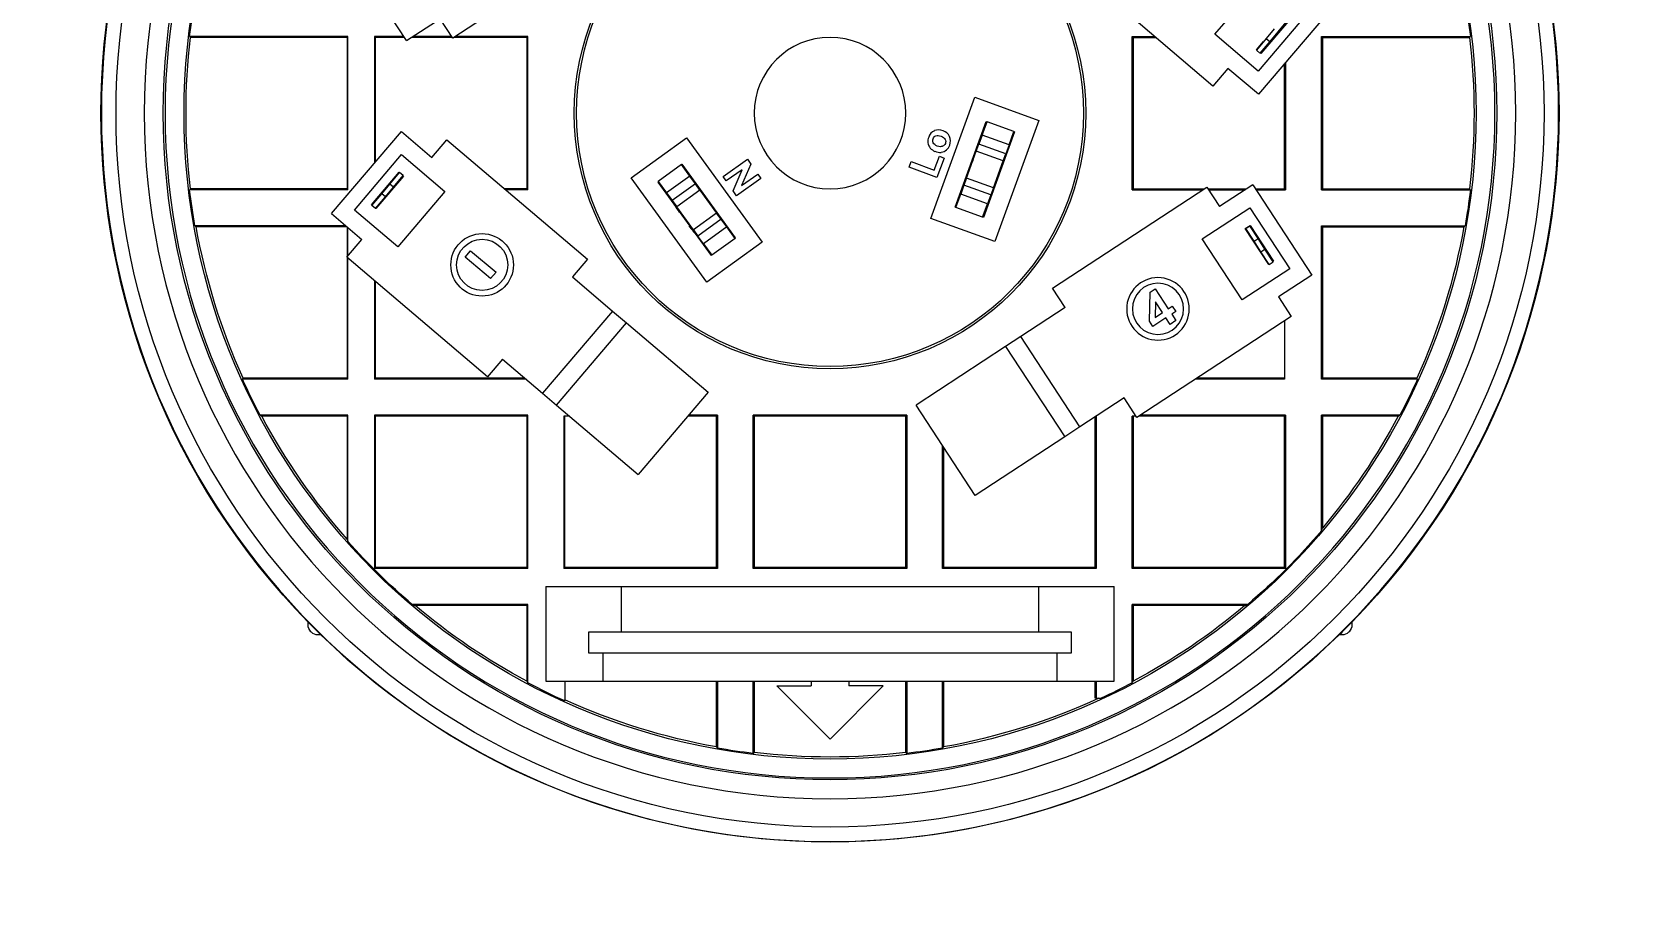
# Model space of a CAD drawing. Extents: x 420 to 504, y 493 to 651.
# Drawn here: x 419.7 to 503.6, y 566.9 to 613.1 of the extents above; entities that cross this region are included whole.
import ezdxf

# ---------------------------------------------------------------- set-up
doc = ezdxf.new("R2010")
doc.units = 0
doc.header["$MEASUREMENT"] = 0
doc.layers.add('1', color=7, linetype='Continuous')

msp = doc.modelspace()

# ---------------------------------------------------------------- linework, layer by layer
at = {"layer": '1', "color": 152, "linetype": 'Continuous'}
for p, q in [((449.964, 618.092), (441.855, 612.785)), ((439.431, 612.656), (436.325, 617.402)), ((481.792, 610.271), (474.412, 616.553)), ((481.898, 612.99), (484.381, 615.908)), ((439.431, 612.656), (441.187, 613.805)), ((441.855, 612.785), (441.187, 613.805)), ((486.654, 613.973), (484.172, 611.056)), ((487.857, 614.158), (484.181, 609.839)), ((484.172, 611.056), (481.898, 612.99)), ((485.758, 613.687), (484.305, 611.98)), ((436.353, 612.88), (428.032, 612.88)), ((436.301, 612.828), (428.078, 612.828)), ((436.301, 612.828), (436.353, 612.88)), ((436.301, 612.828), (436.301, 604.867)), ((436.353, 604.815), (436.353, 612.88)), ((437.741, 612.88), (437.741, 606.216)), ((437.741, 612.88), (437.794, 612.828)), ((439.284, 612.88), (437.741, 612.88)), ((437.794, 606.277), (437.794, 612.828)), ((439.318, 612.828), (437.794, 612.828)), ((441.827, 612.828), (439.694, 612.828)), ((441.793, 612.88), (439.773, 612.88)), ((445.754, 612.828), (441.919, 612.828)), ((445.806, 612.88), (441.999, 612.88)), ((445.754, 612.828), (445.806, 612.88)), ((445.754, 612.828), (445.754, 604.867)), ((445.806, 604.815), (445.806, 612.88)), ((477.543, 612.88), (478.728, 612.88)), ((477.543, 604.815), (477.543, 612.88)), ((477.543, 612.88), (477.595, 612.828)), ((477.595, 612.828), (478.789, 612.828)), ((477.595, 612.828), (477.595, 604.867)), ((484.078, 612.174), (484.45, 612.611)), ((484.081, 612.171), (484.078, 612.174)), ((487.494, 604.815), (487.494, 612.88)), ((487.494, 612.88), (487.546, 612.828)), ((487.494, 612.88), (495.318, 612.88)), ((487.546, 612.828), (487.546, 604.867)), ((487.546, 612.828), (495.271, 612.828)), ((484.305, 611.98), (484.272, 612.009)), ((485.556, 604.867), (485.556, 611.454)), ((485.608, 611.515), (485.608, 604.815)), ((482.582, 611.2), (481.792, 610.271)), ((484.181, 609.839), (482.582, 611.2)), ((466.969, 603.32), (469.284, 609.678)), ((469.284, 609.678), (472.65, 608.453)), ((468.245, 603.915), (469.878, 608.403)), ((469.878, 608.403), (469.922, 608.387)), ((472.65, 608.453), (470.336, 602.095)), ((435.487, 603.566), (439.163, 607.886)), ((439.163, 607.886), (440.762, 606.525)), ((440.762, 606.525), (441.552, 607.453)), ((441.552, 607.453), (448.932, 601.172)), ((451.233, 605.443), (454.132, 607.549)), ((454.132, 607.549), (458.109, 602.075)), ((471.374, 607.859), (469.741, 603.37)), ((471.331, 607.874), (471.374, 607.859)), ((436.69, 603.751), (439.172, 606.669)), ((439.172, 606.669), (441.446, 604.734)), ((456.057, 605.525), (457.336, 606.421)), ((457.336, 606.421), (457.512, 606.169)), ((465.834, 606.017), (465.947, 606.312)), ((465.947, 606.312), (467.148, 605.851)), ((467.148, 605.851), (467.429, 606.583)), ((467.674, 606.488), (467.28, 605.462)), ((467.429, 606.583), (467.674, 606.488)), ((437.581, 604.031), (439.033, 605.738)), ((439.261, 605.544), (437.808, 603.838)), ((439.033, 605.738), (439.053, 605.721)), ((439.244, 605.559), (439.261, 605.544)), ((455.211, 599.969), (451.233, 605.443)), ((453.874, 606.132), (453.911, 606.159)), ((456.719, 602.295), (453.911, 606.159)), ((456.225, 605.285), (456.057, 605.525)), ((457.059, 605.869), (456.225, 605.285)), ((456.586, 604.769), (457.059, 605.869)), ((457.512, 606.169), (457.024, 605.047)), ((457.024, 605.047), (457.878, 605.645)), ((457.878, 605.645), (458.046, 605.406)), ((467.28, 605.462), (465.834, 606.017)), ((436.353, 604.815), (428.032, 604.815)), ((436.301, 604.867), (428.078, 604.867)), ((436.353, 604.815), (436.301, 604.867)), ((441.446, 604.734), (438.963, 601.817)), ((445.754, 604.867), (444.59, 604.867)), ((445.806, 604.815), (444.651, 604.815)), ((445.806, 604.815), (445.754, 604.867)), ((452.623, 605.223), (452.661, 605.25)), ((452.623, 605.223), (455.431, 601.359)), ((456.767, 604.51), (456.586, 604.769)), ((458.046, 605.406), (456.767, 604.51)), ((473.355, 599.648), (481.465, 604.955)), ((477.595, 604.867), (477.543, 604.815)), ((477.543, 604.815), (481.252, 604.815)), ((477.595, 604.867), (481.332, 604.867)), ((481.465, 604.955), (482.132, 603.935)), ((481.522, 604.867), (483.558, 604.867)), ((481.556, 604.815), (483.478, 604.815)), ((483.889, 605.084), (482.132, 603.935)), ((483.889, 605.084), (486.995, 600.338)), ((484.031, 604.867), (485.556, 604.867)), ((484.065, 604.815), (485.608, 604.815)), ((485.608, 604.815), (485.556, 604.867)), ((487.546, 604.867), (487.494, 604.815)), ((487.494, 604.815), (495.318, 604.815)), ((487.546, 604.867), (495.271, 604.867)), ((438.963, 601.817), (436.69, 603.751)), ((437.614, 604.004), (437.581, 604.031)), ((437.808, 603.838), (437.761, 603.878)), ((468.288, 603.899), (468.245, 603.915)), ((481.229, 602.244), (483.727, 603.878)), ((483.727, 603.878), (485.825, 600.673)), ((436.235, 602.929), (428.312, 602.929)), ((435.487, 603.566), (437.086, 602.206)), ((470.336, 602.095), (466.969, 603.32)), ((469.741, 603.37), (469.698, 603.386)), ((483.493, 602.782), (483.743, 602.945)), ((483.743, 602.945), (484.972, 601.067)), ((487.494, 594.865), (487.494, 602.929)), ((487.494, 602.929), (487.546, 602.877)), ((487.494, 602.929), (495.038, 602.929)), ((436.297, 602.877), (428.374, 602.877)), ((436.296, 601.277), (437.086, 602.206)), ((436.301, 602.873), (436.301, 601.283)), ((436.353, 601.345), (436.353, 602.829)), ((458.109, 602.075), (455.211, 599.969)), ((456.719, 602.295), (456.682, 602.268)), ((483.327, 599.038), (481.229, 602.244)), ((484.722, 600.903), (483.493, 602.782)), ((487.546, 602.877), (487.546, 594.917)), ((487.546, 602.877), (494.975, 602.877)), ((443.677, 594.996), (436.296, 601.277)), ((436.301, 601.273), (436.301, 594.917)), ((436.353, 594.865), (436.353, 601.229)), ((442.512, 601.278), (442.795, 601.615)), ((443.846, 600.158), (442.512, 601.278)), ((442.795, 601.615), (444.129, 600.495)), ((455.468, 601.386), (455.431, 601.359)), ((444.129, 600.495), (443.846, 600.158)), ((448.932, 601.172), (448.142, 600.244)), ((485.825, 600.673), (483.327, 599.038)), ((484.739, 600.914), (484.722, 600.903)), ((484.972, 601.067), (484.948, 601.051)), ((437.741, 600.047), (437.741, 594.865)), ((437.794, 594.917), (437.794, 600.003)), ((448.142, 600.244), (450.253, 598.447)), ((474.022, 598.628), (473.355, 599.648)), ((478.494, 599.447), (478.762, 599.621)), ((478.762, 599.621), (479.448, 598.566)), ((486.995, 600.338), (485.238, 599.188)), ((478.459, 597.922), (478.494, 599.447)), ((478.769, 598.934), (478.756, 598.117)), ((479.139, 598.365), (478.769, 598.934)), ((485.238, 599.188), (485.905, 598.168)), ((450.253, 598.447), (446.578, 594.128)), ((450.253, 598.447), (450.984, 597.826)), ((474.022, 598.628), (471.703, 597.111)), ((485.905, 598.168), (477.795, 592.862)), ((478.64, 597.643), (478.459, 597.922)), ((479.321, 598.085), (478.64, 597.643)), ((478.756, 598.117), (479.139, 598.365)), ((479.538, 597.75), (479.321, 598.085)), ((479.448, 598.566), (479.654, 598.7)), ((479.847, 597.951), (479.538, 597.75)), ((479.836, 598.42), (479.63, 598.285)), ((479.63, 598.285), (479.847, 597.951)), ((479.654, 598.7), (479.836, 598.42)), ((485.556, 597.94), (485.556, 594.865)), ((447.308, 593.506), (450.984, 597.826)), ((450.984, 597.826), (455.266, 594.182)), ((471.703, 597.111), (470.9, 596.586)), ((474.808, 592.365), (471.703, 597.111)), ((470.9, 596.586), (466.195, 593.507)), ((470.9, 596.586), (474.005, 591.839)), ((444.467, 595.924), (443.677, 594.996)), ((444.467, 595.924), (446.578, 594.128)), ((436.353, 594.865), (430.811, 594.865)), ((436.301, 594.917), (430.844, 594.917)), ((436.353, 594.865), (436.301, 594.917)), ((437.794, 594.917), (437.741, 594.865)), ((445.712, 594.865), (437.741, 594.865)), ((445.65, 594.917), (437.794, 594.917)), ((485.556, 594.865), (480.856, 594.865)), ((485.556, 594.917), (480.935, 594.917)), ((487.546, 594.917), (487.494, 594.865)), ((492.539, 594.865), (487.494, 594.865)), ((492.505, 594.917), (487.546, 594.917)), ((446.578, 594.128), (447.308, 593.506)), ((455.266, 594.182), (451.59, 589.862)), ((477.128, 593.882), (474.808, 592.365)), ((477.795, 592.862), (477.128, 593.882)), ((436.353, 592.979), (431.736, 592.979)), ((436.301, 592.927), (431.823, 592.927)), ((436.301, 592.927), (436.353, 592.979)), ((436.301, 592.927), (436.301, 586.47)), ((436.353, 586.333), (436.353, 592.979)), ((437.741, 592.979), (437.794, 592.927)), ((445.806, 592.979), (437.741, 592.979)), ((437.741, 592.979), (437.741, 584.914)), ((445.754, 592.927), (437.794, 592.927)), ((437.794, 584.966), (437.794, 592.927)), ((445.754, 592.927), (445.806, 592.979)), ((445.754, 592.927), (445.754, 584.966)), ((445.806, 584.914), (445.806, 592.979)), ((447.308, 593.506), (451.59, 589.862)), ((447.692, 592.927), (447.692, 584.914)), ((447.989, 592.927), (447.692, 592.927)), ((447.744, 584.966), (447.744, 592.927)), ((455.704, 592.927), (454.198, 592.927)), ((455.757, 592.979), (454.242, 592.979)), ((455.757, 592.979), (455.704, 592.927)), ((455.704, 584.966), (455.704, 592.927)), ((455.757, 592.979), (455.757, 584.914)), ((457.642, 584.914), (457.642, 592.979)), ((457.695, 592.927), (457.642, 592.979)), ((465.707, 592.979), (457.642, 592.979)), ((457.695, 592.927), (457.695, 584.966)), ((465.655, 592.927), (457.695, 592.927)), ((465.707, 592.979), (465.655, 592.927)), ((465.655, 584.966), (465.655, 592.927)), ((465.707, 592.979), (465.707, 584.914)), ((469.301, 588.761), (466.195, 593.507)), ((475.605, 584.966), (475.605, 592.886)), ((475.658, 592.92), (475.658, 584.914)), ((477.543, 584.914), (477.543, 592.927)), ((477.753, 592.927), (477.543, 592.927)), ((477.595, 592.927), (477.595, 584.966)), ((485.556, 592.927), (477.894, 592.927)), ((485.608, 592.979), (477.973, 592.979)), ((485.556, 592.927), (485.608, 592.979)), ((485.556, 584.966), (485.556, 592.927)), ((485.608, 592.979), (485.608, 584.914)), ((487.494, 586.905), (487.494, 592.979)), ((487.494, 592.979), (487.546, 592.927)), ((491.613, 592.979), (487.494, 592.979)), ((487.546, 592.927), (487.546, 587.047)), ((491.526, 592.927), (487.546, 592.927)), ((474.808, 592.365), (474.005, 591.839)), ((467.593, 584.914), (467.593, 591.371)), ((467.645, 591.292), (467.645, 584.966)), ((474.005, 591.839), (469.301, 588.761)), ((437.794, 584.966), (437.741, 584.914)), ((445.806, 584.914), (437.741, 584.914)), ((445.754, 584.966), (437.794, 584.966)), ((445.806, 584.914), (445.754, 584.966)), ((447.744, 584.966), (447.692, 584.914)), ((455.757, 584.914), (447.692, 584.914)), ((455.704, 584.966), (447.744, 584.966)), ((455.704, 584.966), (455.757, 584.914)), ((457.642, 584.914), (457.695, 584.966)), ((465.707, 584.914), (457.642, 584.914)), ((465.655, 584.966), (457.695, 584.966)), ((465.655, 584.966), (465.707, 584.914)), ((467.593, 584.914), (467.645, 584.966)), ((475.658, 584.914), (467.593, 584.914)), ((475.605, 584.966), (467.645, 584.966)), ((475.658, 584.914), (475.605, 584.966)), ((477.595, 584.966), (477.543, 584.914)), ((485.608, 584.914), (477.543, 584.914)), ((485.556, 584.966), (477.595, 584.966)), ((485.608, 584.914), (485.556, 584.966)), ((446.749, 583.972), (446.749, 578.997)), ((446.749, 583.972), (450.729, 583.972)), ((450.729, 581.584), (450.729, 583.972)), ((450.729, 583.972), (472.62, 583.972)), ((472.62, 583.972), (476.6, 583.972)), ((472.62, 583.972), (472.62, 581.584)), ((476.6, 578.997), (476.6, 583.972)), ((445.806, 583.028), (439.732, 583.028)), ((445.754, 582.976), (439.874, 582.976)), ((445.754, 582.976), (445.806, 583.028)), ((445.754, 582.976), (445.754, 578.996)), ((445.806, 578.909), (445.806, 583.028)), ((477.543, 583.028), (477.595, 582.976)), ((483.617, 583.028), (477.543, 583.028)), ((477.543, 578.909), (477.543, 583.028)), ((483.475, 582.976), (477.595, 582.976)), ((477.595, 582.976), (477.595, 578.996)), ((434.259, 581.951), (434.259, 582.106)), ((489.091, 582.106), (489.091, 581.951)), ((434.429, 581.576), (434.404, 581.601)), ((434.933, 581.431), (434.779, 581.431)), ((448.988, 581.584), (448.988, 580.489)), ((450.729, 581.584), (448.988, 581.584)), ((472.62, 581.584), (450.729, 581.584)), ((474.361, 581.584), (472.62, 581.584)), ((474.361, 580.489), (474.361, 581.584)), ((488.571, 581.431), (488.417, 581.431)), ((488.946, 581.601), (488.921, 581.576)), ((448.988, 580.489), (449.734, 580.489)), ((449.734, 580.489), (449.734, 578.997)), ((449.734, 580.489), (473.615, 580.489)), ((473.615, 578.997), (473.615, 580.489)), ((473.615, 580.489), (474.361, 580.489)), ((446.749, 578.997), (449.734, 578.997)), ((447.744, 578.997), (447.744, 577.96)), ((449.734, 578.997), (473.615, 578.997)), ((455.704, 575.547), (455.704, 578.997)), ((455.757, 578.997), (455.757, 575.485)), ((457.642, 575.205), (457.642, 578.997)), ((457.695, 578.997), (457.695, 575.251)), ((458.876, 578.756), (460.68, 578.756)), ((458.876, 578.756), (461.675, 575.958)), ((460.68, 578.997), (460.68, 578.756)), ((464.473, 578.756), (461.675, 575.958)), ((462.67, 578.997), (462.67, 578.756)), ((464.473, 578.756), (462.67, 578.756)), ((465.655, 575.251), (465.655, 578.997)), ((465.707, 578.997), (465.707, 575.205)), ((467.593, 575.485), (467.593, 578.997)), ((467.645, 578.997), (467.645, 575.547)), ((473.615, 578.997), (476.6, 578.997)), ((475.605, 578.1), (475.605, 578.997)), ((475.658, 578.997), (475.658, 578.1)), ((475.658, 578.1), (475.605, 578.1)), ((475.658, 578.1), (475.913, 578.1))]:
    msp.add_line(p, q, dxfattribs=at)
at = {"layer": '1', "color": 35, "linetype": 'Continuous'}
for p, q in [((485.007, 613.275), (484.583, 612.77)), ((485.199, 613.115), (484.775, 612.609)), ((485.71, 613.724), (485.199, 613.115)), ((484.583, 612.77), (484.072, 612.161)), ((484.072, 612.161), (484.264, 612)), ((484.775, 612.609), (484.264, 612)), ((484.583, 612.77), (484.775, 612.609)), ((438.548, 605.117), (439.059, 605.727)), ((438.739, 604.957), (439.25, 605.566)), ((439.25, 605.566), (439.059, 605.727)), ((437.613, 604.002), (438.124, 604.612)), ((438.124, 604.612), (438.548, 605.117)), ((438.315, 604.451), (438.124, 604.612)), ((438.315, 604.451), (438.739, 604.957)), ((438.739, 604.957), (438.548, 605.117)), ((437.804, 603.842), (437.613, 604.002)), ((437.804, 603.842), (438.315, 604.451)), ((437.809, 603.838), (437.804, 603.842)), ((483.517, 602.781), (483.726, 602.918)), ((484.161, 602.252), (483.726, 602.918)), ((483.501, 602.77), (483.517, 602.781)), ((483.952, 602.115), (483.517, 602.781)), ((483.952, 602.115), (484.161, 602.252)), ((484.314, 601.563), (483.952, 602.115)), ((484.523, 601.7), (484.161, 602.252)), ((484.314, 601.563), (484.523, 601.7)), ((484.749, 600.898), (484.314, 601.563)), ((484.958, 601.035), (484.523, 601.7)), ((484.749, 600.898), (484.958, 601.035))]:
    msp.add_line(p, q, dxfattribs=at)
at = {"layer": '1', "color": 95, "linetype": 'Continuous'}
for p, q in [((469.669, 607.694), (469.926, 608.398)), ((471.335, 607.885), (469.926, 608.398)), ((469.361, 606.848), (469.498, 607.224)), ((469.669, 607.694), (469.498, 607.224)), ((470.908, 606.711), (469.498, 607.224)), ((471.079, 607.181), (469.669, 607.694)), ((471.079, 607.181), (470.908, 606.711)), ((471.079, 607.181), (471.335, 607.885)), ((468.848, 605.438), (469.361, 606.848)), ((470.771, 606.335), (469.361, 606.848)), ((470.258, 604.925), (470.771, 606.335)), ((470.771, 606.335), (470.908, 606.711)), ((453.867, 606.142), (452.654, 605.26)), ((454.308, 605.535), (453.094, 604.653)), ((454.308, 605.535), (453.867, 606.142)), ((454.602, 605.13), (454.308, 605.535)), ((468.848, 605.438), (468.711, 605.063)), ((470.258, 604.925), (468.848, 605.438)), ((452.654, 605.26), (453.094, 604.653)), ((453.094, 604.653), (453.388, 604.249)), ((454.602, 605.13), (453.388, 604.249)), ((454.837, 604.807), (453.623, 603.925)), ((454.837, 604.807), (454.602, 605.13)), ((454.837, 604.807), (455.719, 603.593)), ((468.284, 603.888), (468.54, 604.593)), ((468.711, 605.063), (468.54, 604.593)), ((469.95, 604.08), (468.54, 604.593)), ((470.121, 604.55), (468.711, 605.063)), ((470.258, 604.925), (470.121, 604.55)), ((453.388, 604.249), (453.623, 603.925)), ((454.505, 602.711), (453.623, 603.925)), ((469.693, 603.375), (468.284, 603.888)), ((469.693, 603.375), (469.95, 604.08)), ((470.121, 604.55), (469.95, 604.08)), ((455.719, 603.593), (454.505, 602.711)), ((455.954, 603.27), (454.74, 602.388)), ((455.954, 603.27), (455.719, 603.593)), ((456.248, 602.865), (455.954, 603.27)), ((454.505, 602.711), (454.74, 602.388)), ((455.034, 601.983), (454.74, 602.388)), ((456.248, 602.865), (455.034, 601.983)), ((456.689, 602.258), (455.475, 601.377)), ((456.689, 602.258), (456.248, 602.865)), ((455.034, 601.983), (455.475, 601.377))]:
    msp.add_line(p, q, dxfattribs=at)
at = {"layer": '1', "color": 152, "linetype": 'Continuous'}
for points in [[(428.032, 612.88, 0), (428.033, 612.879, 0), (428.034, 612.878, 0), (428.034, 612.877, 0), (428.035, 612.876, 0), (428.036, 612.875, 0), (428.037, 612.874, 0), (428.038, 612.873, 0), (428.039, 612.871, 0), (428.04, 612.87, 0), (428.041, 612.869, 0), (428.042, 612.868, 0), (428.043, 612.867, 0), (428.044, 612.866, 0), (428.045, 612.865, 0), (428.046, 612.864, 0), (428.047, 612.863, 0), (428.047, 612.862, 0), (428.048, 612.861, 0), (428.049, 612.86, 0), (428.05, 612.859, 0), (428.051, 612.858, 0), (428.052, 612.857, 0), (428.053, 612.856, 0), (428.054, 612.855, 0), (428.055, 612.854, 0), (428.056, 612.853, 0), (428.057, 612.852, 0), (428.058, 612.851, 0), (428.059, 612.85, 0), (428.059, 612.849, 0), (428.06, 612.848, 0), (428.061, 612.846, 0), (428.062, 612.845, 0), (428.063, 612.844, 0), (428.064, 612.843, 0), (428.065, 612.842, 0), (428.066, 612.841, 0), (428.067, 612.84, 0), (428.068, 612.839, 0), (428.069, 612.838, 0), (428.07, 612.837, 0), (428.071, 612.836, 0), (428.072, 612.835, 0), (428.072, 612.834, 0), (428.073, 612.833, 0), (428.074, 612.832, 0), (428.075, 612.831, 0), (428.076, 612.83, 0), (428.077, 612.829, 0)], [(495.271, 612.828, 0), (495.272, 612.829, 0), (495.273, 612.83, 0), (495.274, 612.831, 0), (495.275, 612.832, 0), (495.276, 612.833, 0), (495.277, 612.834, 0), (495.278, 612.835, 0), (495.279, 612.836, 0), (495.28, 612.837, 0), (495.281, 612.838, 0), (495.282, 612.839, 0), (495.283, 612.84, 0), (495.283, 612.841, 0), (495.284, 612.842, 0), (495.285, 612.843, 0), (495.286, 612.844, 0), (495.287, 612.845, 0), (495.288, 612.846, 0), (495.289, 612.848, 0), (495.29, 612.849, 0), (495.291, 612.85, 0), (495.292, 612.851, 0), (495.293, 612.852, 0), (495.294, 612.853, 0), (495.295, 612.854, 0), (495.296, 612.855, 0), (495.296, 612.856, 0), (495.297, 612.857, 0), (495.298, 612.858, 0), (495.299, 612.859, 0), (495.3, 612.86, 0), (495.301, 612.861, 0), (495.302, 612.862, 0), (495.303, 612.863, 0), (495.304, 612.864, 0), (495.305, 612.865, 0), (495.306, 612.866, 0), (495.307, 612.867, 0), (495.308, 612.868, 0), (495.308, 612.869, 0), (495.309, 612.87, 0), (495.31, 612.871, 0), (495.311, 612.873, 0), (495.312, 612.874, 0), (495.313, 612.875, 0), (495.314, 612.876, 0), (495.315, 612.877, 0), (495.316, 612.878, 0), (495.317, 612.879, 0)], [(428.078, 604.867, 0), (428.077, 604.866, 0), (428.076, 604.865, 0), (428.075, 604.864, 0), (428.074, 604.863, 0), (428.073, 604.862, 0), (428.072, 604.861, 0), (428.071, 604.86, 0), (428.071, 604.859, 0), (428.07, 604.858, 0), (428.069, 604.857, 0), (428.068, 604.856, 0), (428.067, 604.855, 0), (428.066, 604.854, 0), (428.065, 604.853, 0), (428.064, 604.852, 0), (428.063, 604.851, 0), (428.062, 604.85, 0), (428.061, 604.849, 0), (428.06, 604.848, 0), (428.059, 604.846, 0), (428.059, 604.845, 0), (428.058, 604.844, 0), (428.057, 604.843, 0), (428.056, 604.842, 0), (428.055, 604.841, 0), (428.054, 604.84, 0), (428.053, 604.839, 0), (428.052, 604.838, 0), (428.051, 604.837, 0), (428.05, 604.836, 0), (428.049, 604.835, 0), (428.048, 604.834, 0), (428.047, 604.833, 0), (428.046, 604.832, 0), (428.046, 604.831, 0), (428.045, 604.83, 0), (428.044, 604.829, 0), (428.043, 604.828, 0), (428.042, 604.827, 0), (428.041, 604.826, 0), (428.04, 604.825, 0), (428.039, 604.824, 0), (428.038, 604.823, 0), (428.037, 604.821, 0), (428.036, 604.82, 0), (428.035, 604.819, 0), (428.034, 604.818, 0), (428.034, 604.817, 0), (428.033, 604.816, 0)], [(495.318, 604.815, 0), (495.317, 604.816, 0), (495.316, 604.817, 0), (495.315, 604.818, 0), (495.314, 604.819, 0), (495.313, 604.82, 0), (495.312, 604.821, 0), (495.311, 604.823, 0), (495.31, 604.824, 0), (495.309, 604.825, 0), (495.308, 604.826, 0), (495.308, 604.827, 0), (495.307, 604.828, 0), (495.306, 604.829, 0), (495.305, 604.83, 0), (495.304, 604.831, 0), (495.303, 604.832, 0), (495.302, 604.833, 0), (495.301, 604.834, 0), (495.3, 604.835, 0), (495.299, 604.836, 0), (495.298, 604.837, 0), (495.297, 604.838, 0), (495.296, 604.839, 0), (495.296, 604.84, 0), (495.295, 604.841, 0), (495.294, 604.842, 0), (495.293, 604.843, 0), (495.292, 604.844, 0), (495.291, 604.845, 0), (495.29, 604.846, 0), (495.289, 604.848, 0), (495.288, 604.849, 0), (495.287, 604.85, 0), (495.286, 604.851, 0), (495.285, 604.852, 0), (495.284, 604.853, 0), (495.283, 604.854, 0), (495.283, 604.855, 0), (495.282, 604.856, 0), (495.281, 604.857, 0), (495.28, 604.858, 0), (495.279, 604.859, 0), (495.278, 604.86, 0), (495.277, 604.861, 0), (495.276, 604.862, 0), (495.275, 604.863, 0), (495.274, 604.864, 0), (495.273, 604.865, 0), (495.272, 604.866, 0)], [(428.312, 602.929, 0), (428.313, 602.928, 0), (428.314, 602.927, 0), (428.315, 602.926, 0), (428.317, 602.925, 0), (428.318, 602.924, 0), (428.319, 602.923, 0), (428.32, 602.922, 0), (428.322, 602.921, 0), (428.323, 602.92, 0), (428.324, 602.919, 0), (428.325, 602.918, 0), (428.327, 602.917, 0), (428.328, 602.916, 0), (428.329, 602.915, 0), (428.33, 602.914, 0), (428.332, 602.913, 0), (428.333, 602.912, 0), (428.334, 602.911, 0), (428.335, 602.91, 0), (428.337, 602.908, 0), (428.338, 602.907, 0), (428.339, 602.906, 0), (428.34, 602.905, 0), (428.342, 602.904, 0), (428.343, 602.903, 0), (428.344, 602.902, 0), (428.345, 602.901, 0), (428.347, 602.9, 0), (428.348, 602.899, 0), (428.349, 602.898, 0), (428.35, 602.897, 0), (428.352, 602.896, 0), (428.353, 602.895, 0), (428.354, 602.894, 0), (428.355, 602.893, 0), (428.357, 602.892, 0), (428.358, 602.891, 0), (428.359, 602.89, 0), (428.36, 602.889, 0), (428.362, 602.888, 0), (428.363, 602.887, 0), (428.364, 602.886, 0), (428.365, 602.885, 0), (428.366, 602.883, 0), (428.368, 602.882, 0), (428.369, 602.881, 0), (428.37, 602.88, 0), (428.371, 602.879, 0), (428.373, 602.878, 0)], [(494.975, 602.877, 0), (494.977, 602.878, 0), (494.978, 602.879, 0), (494.979, 602.88, 0), (494.98, 602.881, 0), (494.982, 602.882, 0), (494.983, 602.883, 0), (494.984, 602.885, 0), (494.985, 602.886, 0), (494.987, 602.887, 0), (494.988, 602.888, 0), (494.989, 602.889, 0), (494.99, 602.89, 0), (494.992, 602.891, 0), (494.993, 602.892, 0), (494.994, 602.893, 0), (494.995, 602.894, 0), (494.997, 602.895, 0), (494.998, 602.896, 0), (494.999, 602.897, 0), (495, 602.898, 0), (495.002, 602.899, 0), (495.003, 602.9, 0), (495.004, 602.901, 0), (495.005, 602.902, 0), (495.007, 602.903, 0), (495.008, 602.904, 0), (495.009, 602.905, 0), (495.01, 602.906, 0), (495.012, 602.907, 0), (495.013, 602.908, 0), (495.014, 602.91, 0), (495.015, 602.911, 0), (495.017, 602.912, 0), (495.018, 602.913, 0), (495.019, 602.914, 0), (495.02, 602.915, 0), (495.021, 602.916, 0), (495.023, 602.917, 0), (495.024, 602.918, 0), (495.025, 602.919, 0), (495.026, 602.92, 0), (495.028, 602.921, 0), (495.029, 602.922, 0), (495.03, 602.923, 0), (495.031, 602.924, 0), (495.033, 602.925, 0), (495.034, 602.926, 0), (495.035, 602.927, 0), (495.036, 602.928, 0)], [(431.736, 592.979, 0), (431.738, 592.978, 0), (431.74, 592.977, 0), (431.742, 592.976, 0), (431.743, 592.975, 0), (431.745, 592.974, 0), (431.747, 592.973, 0), (431.749, 592.972, 0), (431.75, 592.971, 0), (431.752, 592.969, 0), (431.754, 592.968, 0), (431.756, 592.967, 0), (431.757, 592.966, 0), (431.759, 592.965, 0), (431.761, 592.964, 0), (431.762, 592.963, 0), (431.764, 592.962, 0), (431.766, 592.961, 0), (431.768, 592.96, 0), (431.769, 592.959, 0), (431.771, 592.958, 0), (431.773, 592.957, 0), (431.775, 592.956, 0), (431.776, 592.955, 0), (431.778, 592.954, 0), (431.78, 592.953, 0), (431.782, 592.952, 0), (431.783, 592.951, 0), (431.785, 592.95, 0), (431.787, 592.949, 0), (431.788, 592.948, 0), (431.79, 592.947, 0), (431.792, 592.945, 0), (431.794, 592.944, 0), (431.795, 592.943, 0), (431.797, 592.942, 0), (431.799, 592.941, 0), (431.801, 592.94, 0), (431.802, 592.939, 0), (431.804, 592.938, 0), (431.806, 592.937, 0), (431.808, 592.936, 0), (431.809, 592.935, 0), (431.811, 592.934, 0), (431.813, 592.933, 0), (431.815, 592.932, 0), (431.816, 592.931, 0), (431.818, 592.93, 0), (431.82, 592.929, 0), (431.821, 592.928, 0)], [(491.526, 592.927, 0), (491.528, 592.928, 0), (491.53, 592.929, 0), (491.531, 592.93, 0), (491.533, 592.931, 0), (491.535, 592.932, 0), (491.537, 592.933, 0), (491.538, 592.934, 0), (491.54, 592.935, 0), (491.542, 592.936, 0), (491.544, 592.937, 0), (491.545, 592.938, 0), (491.547, 592.939, 0), (491.549, 592.94, 0), (491.551, 592.941, 0), (491.552, 592.942, 0), (491.554, 592.943, 0), (491.556, 592.944, 0), (491.557, 592.945, 0), (491.559, 592.947, 0), (491.561, 592.948, 0), (491.563, 592.949, 0), (491.564, 592.95, 0), (491.566, 592.951, 0), (491.568, 592.952, 0), (491.57, 592.953, 0), (491.571, 592.954, 0), (491.573, 592.955, 0), (491.575, 592.956, 0), (491.577, 592.957, 0), (491.578, 592.958, 0), (491.58, 592.959, 0), (491.582, 592.96, 0), (491.583, 592.961, 0), (491.585, 592.962, 0), (491.587, 592.963, 0), (491.589, 592.964, 0), (491.59, 592.965, 0), (491.592, 592.966, 0), (491.594, 592.967, 0), (491.596, 592.968, 0), (491.597, 592.969, 0), (491.599, 592.971, 0), (491.601, 592.972, 0), (491.603, 592.973, 0), (491.604, 592.974, 0), (491.606, 592.975, 0), (491.608, 592.976, 0), (491.609, 592.977, 0), (491.611, 592.978, 0)], [(487.494, 586.905, 0), (487.495, 586.908, 0), (487.496, 586.91, 0), (487.497, 586.913, 0), (487.498, 586.916, 0), (487.499, 586.919, 0), (487.5, 586.922, 0), (487.501, 586.925, 0), (487.502, 586.927, 0), (487.503, 586.93, 0), (487.504, 586.933, 0), (487.505, 586.936, 0), (487.506, 586.939, 0), (487.507, 586.942, 0), (487.508, 586.945, 0), (487.51, 586.947, 0), (487.511, 586.95, 0), (487.512, 586.953, 0), (487.513, 586.956, 0), (487.514, 586.959, 0), (487.515, 586.962, 0), (487.516, 586.964, 0), (487.517, 586.967, 0), (487.518, 586.97, 0), (487.519, 586.973, 0), (487.52, 586.976, 0), (487.521, 586.979, 0), (487.522, 586.981, 0), (487.523, 586.984, 0), (487.524, 586.987, 0), (487.525, 586.99, 0), (487.526, 586.993, 0), (487.527, 586.996, 0), (487.528, 586.999, 0), (487.529, 587.001, 0), (487.53, 587.004, 0), (487.531, 587.007, 0), (487.532, 587.01, 0), (487.533, 587.013, 0), (487.535, 587.016, 0), (487.536, 587.019, 0), (487.537, 587.021, 0), (487.538, 587.024, 0), (487.539, 587.027, 0), (487.54, 587.03, 0), (487.541, 587.033, 0), (487.542, 587.036, 0), (487.543, 587.038, 0), (487.544, 587.041, 0), (487.545, 587.044, 0)], [(436.301, 586.47, 0), (436.302, 586.467, 0), (436.303, 586.464, 0), (436.304, 586.462, 0), (436.305, 586.459, 0), (436.306, 586.456, 0), (436.307, 586.453, 0), (436.308, 586.451, 0), (436.309, 586.448, 0), (436.31, 586.445, 0), (436.311, 586.442, 0), (436.312, 586.44, 0), (436.313, 586.437, 0), (436.314, 586.434, 0), (436.316, 586.431, 0), (436.317, 586.429, 0), (436.318, 586.426, 0), (436.319, 586.423, 0), (436.32, 586.42, 0), (436.321, 586.418, 0), (436.322, 586.415, 0), (436.323, 586.412, 0), (436.324, 586.409, 0), (436.325, 586.407, 0), (436.326, 586.404, 0), (436.327, 586.401, 0), (436.328, 586.398, 0), (436.329, 586.396, 0), (436.33, 586.393, 0), (436.331, 586.39, 0), (436.332, 586.387, 0), (436.333, 586.385, 0), (436.334, 586.382, 0), (436.335, 586.379, 0), (436.336, 586.376, 0), (436.337, 586.374, 0), (436.338, 586.371, 0), (436.34, 586.368, 0), (436.341, 586.365, 0), (436.342, 586.363, 0), (436.343, 586.36, 0), (436.344, 586.357, 0), (436.345, 586.354, 0), (436.346, 586.352, 0), (436.347, 586.349, 0), (436.348, 586.346, 0), (436.349, 586.343, 0), (436.35, 586.341, 0), (436.351, 586.338, 0), (436.352, 586.335, 0)], [(439.732, 583.028, 0), (439.735, 583.027, 0), (439.738, 583.026, 0), (439.741, 583.025, 0), (439.743, 583.024, 0), (439.746, 583.023, 0), (439.749, 583.022, 0), (439.752, 583.021, 0), (439.755, 583.02, 0), (439.758, 583.019, 0), (439.76, 583.018, 0), (439.763, 583.017, 0), (439.766, 583.016, 0), (439.769, 583.015, 0), (439.772, 583.014, 0), (439.775, 583.013, 0), (439.777, 583.012, 0), (439.78, 583.011, 0), (439.783, 583.01, 0), (439.786, 583.009, 0), (439.789, 583.008, 0), (439.792, 583.006, 0), (439.794, 583.005, 0), (439.797, 583.004, 0), (439.8, 583.003, 0), (439.803, 583.002, 0), (439.806, 583.001, 0), (439.809, 583, 0), (439.812, 582.999, 0), (439.814, 582.998, 0), (439.817, 582.997, 0), (439.82, 582.996, 0), (439.823, 582.995, 0), (439.826, 582.994, 0), (439.829, 582.993, 0), (439.831, 582.992, 0), (439.834, 582.991, 0), (439.837, 582.99, 0), (439.84, 582.989, 0), (439.843, 582.988, 0), (439.846, 582.987, 0), (439.849, 582.986, 0), (439.851, 582.985, 0), (439.854, 582.984, 0), (439.857, 582.982, 0), (439.86, 582.981, 0), (439.863, 582.98, 0), (439.866, 582.979, 0), (439.869, 582.978, 0), (439.871, 582.977, 0)], [(483.475, 582.976, 0), (483.478, 582.977, 0), (483.481, 582.978, 0), (483.484, 582.979, 0), (483.487, 582.98, 0), (483.489, 582.981, 0), (483.492, 582.982, 0), (483.495, 582.984, 0), (483.498, 582.985, 0), (483.501, 582.986, 0), (483.504, 582.987, 0), (483.507, 582.988, 0), (483.509, 582.989, 0), (483.512, 582.99, 0), (483.515, 582.991, 0), (483.518, 582.992, 0), (483.521, 582.993, 0), (483.524, 582.994, 0), (483.526, 582.995, 0), (483.529, 582.996, 0), (483.532, 582.997, 0), (483.535, 582.998, 0), (483.538, 582.999, 0), (483.541, 583, 0), (483.544, 583.001, 0), (483.546, 583.002, 0), (483.549, 583.003, 0), (483.552, 583.004, 0), (483.555, 583.005, 0), (483.558, 583.006, 0), (483.561, 583.008, 0), (483.563, 583.009, 0), (483.566, 583.01, 0), (483.569, 583.011, 0), (483.572, 583.012, 0), (483.575, 583.013, 0), (483.578, 583.014, 0), (483.58, 583.015, 0), (483.583, 583.016, 0), (483.586, 583.017, 0), (483.589, 583.018, 0), (483.592, 583.019, 0), (483.595, 583.02, 0), (483.598, 583.021, 0), (483.6, 583.022, 0), (483.603, 583.023, 0), (483.606, 583.024, 0), (483.609, 583.025, 0), (483.612, 583.026, 0), (483.615, 583.027, 0)], [(445.754, 578.996, 0), (445.755, 578.994, 0), (445.756, 578.993, 0), (445.757, 578.991, 0), (445.758, 578.989, 0), (445.759, 578.987, 0), (445.76, 578.986, 0), (445.761, 578.984, 0), (445.762, 578.982, 0), (445.763, 578.98, 0), (445.764, 578.979, 0), (445.765, 578.977, 0), (445.766, 578.975, 0), (445.767, 578.973, 0), (445.769, 578.972, 0), (445.77, 578.97, 0), (445.771, 578.968, 0), (445.772, 578.967, 0), (445.773, 578.965, 0), (445.774, 578.963, 0), (445.775, 578.961, 0), (445.776, 578.96, 0), (445.777, 578.958, 0), (445.778, 578.956, 0), (445.779, 578.954, 0), (445.78, 578.953, 0), (445.781, 578.951, 0), (445.782, 578.949, 0), (445.783, 578.947, 0), (445.784, 578.946, 0), (445.785, 578.944, 0), (445.786, 578.942, 0), (445.787, 578.941, 0), (445.788, 578.939, 0), (445.789, 578.937, 0), (445.79, 578.935, 0), (445.791, 578.934, 0), (445.792, 578.932, 0), (445.794, 578.93, 0), (445.795, 578.928, 0), (445.796, 578.927, 0), (445.797, 578.925, 0), (445.798, 578.923, 0), (445.799, 578.921, 0), (445.8, 578.92, 0), (445.801, 578.918, 0), (445.802, 578.916, 0), (445.803, 578.915, 0), (445.804, 578.913, 0), (445.805, 578.911, 0)], [(477.543, 578.909, 0), (477.544, 578.911, 0), (477.545, 578.913, 0), (477.547, 578.914, 0), (477.548, 578.916, 0), (477.549, 578.918, 0), (477.55, 578.92, 0), (477.551, 578.921, 0), (477.552, 578.923, 0), (477.553, 578.925, 0), (477.554, 578.927, 0), (477.555, 578.928, 0), (477.556, 578.93, 0), (477.557, 578.932, 0), (477.558, 578.933, 0), (477.559, 578.935, 0), (477.56, 578.937, 0), (477.561, 578.939, 0), (477.562, 578.94, 0), (477.563, 578.942, 0), (477.564, 578.944, 0), (477.565, 578.946, 0), (477.566, 578.947, 0), (477.567, 578.949, 0), (477.568, 578.951, 0), (477.569, 578.953, 0), (477.57, 578.954, 0), (477.572, 578.956, 0), (477.573, 578.958, 0), (477.574, 578.959, 0), (477.575, 578.961, 0), (477.576, 578.963, 0), (477.577, 578.965, 0), (477.578, 578.966, 0), (477.579, 578.968, 0), (477.58, 578.97, 0), (477.581, 578.972, 0), (477.582, 578.973, 0), (477.583, 578.975, 0), (477.584, 578.977, 0), (477.585, 578.979, 0), (477.586, 578.98, 0), (477.587, 578.982, 0), (477.588, 578.984, 0), (477.589, 578.986, 0), (477.59, 578.987, 0), (477.591, 578.989, 0), (477.592, 578.991, 0), (477.593, 578.992, 0), (477.594, 578.994, 0)], [(455.704, 575.547, 0), (455.705, 575.545, 0), (455.706, 575.544, 0), (455.708, 575.543, 0), (455.709, 575.542, 0), (455.71, 575.541, 0), (455.711, 575.539, 0), (455.712, 575.538, 0), (455.713, 575.537, 0), (455.714, 575.536, 0), (455.715, 575.534, 0), (455.716, 575.533, 0), (455.717, 575.532, 0), (455.718, 575.531, 0), (455.719, 575.529, 0), (455.72, 575.528, 0), (455.721, 575.527, 0), (455.722, 575.526, 0), (455.723, 575.524, 0), (455.724, 575.523, 0), (455.725, 575.522, 0), (455.726, 575.521, 0), (455.727, 575.519, 0), (455.728, 575.518, 0), (455.729, 575.517, 0), (455.73, 575.516, 0), (455.732, 575.514, 0), (455.733, 575.513, 0), (455.734, 575.512, 0), (455.735, 575.511, 0), (455.736, 575.509, 0), (455.737, 575.508, 0), (455.738, 575.507, 0), (455.739, 575.506, 0), (455.74, 575.504, 0), (455.741, 575.503, 0), (455.742, 575.502, 0), (455.743, 575.501, 0), (455.744, 575.499, 0), (455.745, 575.498, 0), (455.746, 575.497, 0), (455.747, 575.496, 0), (455.748, 575.494, 0), (455.749, 575.493, 0), (455.75, 575.492, 0), (455.751, 575.491, 0), (455.752, 575.489, 0), (455.753, 575.488, 0), (455.754, 575.487, 0), (455.755, 575.486, 0)], [(457.642, 575.204, 0), (457.643, 575.205, 0), (457.644, 575.206, 0), (457.646, 575.207, 0), (457.647, 575.208, 0), (457.648, 575.209, 0), (457.649, 575.21, 0), (457.65, 575.211, 0), (457.651, 575.212, 0), (457.652, 575.213, 0), (457.653, 575.214, 0), (457.654, 575.215, 0), (457.655, 575.215, 0), (457.656, 575.216, 0), (457.657, 575.217, 0), (457.658, 575.218, 0), (457.659, 575.219, 0), (457.66, 575.22, 0), (457.661, 575.221, 0), (457.662, 575.222, 0), (457.663, 575.223, 0), (457.664, 575.224, 0), (457.665, 575.225, 0), (457.666, 575.226, 0), (457.667, 575.227, 0), (457.668, 575.227, 0), (457.669, 575.228, 0), (457.671, 575.229, 0), (457.672, 575.23, 0), (457.673, 575.231, 0), (457.674, 575.232, 0), (457.675, 575.233, 0), (457.676, 575.234, 0), (457.677, 575.235, 0), (457.678, 575.236, 0), (457.679, 575.237, 0), (457.68, 575.238, 0), (457.681, 575.239, 0), (457.682, 575.24, 0), (457.683, 575.24, 0), (457.684, 575.241, 0), (457.685, 575.242, 0), (457.686, 575.243, 0), (457.687, 575.244, 0), (457.688, 575.245, 0), (457.689, 575.246, 0), (457.69, 575.247, 0), (457.691, 575.248, 0), (457.692, 575.249, 0), (457.693, 575.25, 0)], [(465.655, 575.249, 0), (465.656, 575.248, 0), (465.657, 575.247, 0), (465.658, 575.246, 0), (465.659, 575.245, 0), (465.66, 575.244, 0), (465.661, 575.243, 0), (465.662, 575.243, 0), (465.663, 575.242, 0), (465.664, 575.241, 0), (465.665, 575.24, 0), (465.666, 575.239, 0), (465.667, 575.238, 0), (465.668, 575.237, 0), (465.669, 575.236, 0), (465.671, 575.235, 0), (465.672, 575.234, 0), (465.673, 575.233, 0), (465.674, 575.232, 0), (465.675, 575.231, 0), (465.676, 575.23, 0), (465.677, 575.23, 0), (465.678, 575.229, 0), (465.679, 575.228, 0), (465.68, 575.227, 0), (465.681, 575.226, 0), (465.682, 575.225, 0), (465.683, 575.224, 0), (465.684, 575.223, 0), (465.685, 575.222, 0), (465.686, 575.221, 0), (465.687, 575.22, 0), (465.688, 575.219, 0), (465.689, 575.218, 0), (465.69, 575.218, 0), (465.691, 575.217, 0), (465.692, 575.216, 0), (465.693, 575.215, 0), (465.695, 575.214, 0), (465.696, 575.213, 0), (465.697, 575.212, 0), (465.698, 575.211, 0), (465.699, 575.21, 0), (465.7, 575.209, 0), (465.701, 575.208, 0), (465.702, 575.207, 0), (465.703, 575.206, 0), (465.704, 575.205, 0), (465.705, 575.205, 0), (465.706, 575.204, 0)], [(467.593, 575.484, 0), (467.594, 575.485, 0), (467.595, 575.486, 0), (467.596, 575.487, 0), (467.597, 575.489, 0), (467.598, 575.49, 0), (467.599, 575.491, 0), (467.6, 575.492, 0), (467.601, 575.494, 0), (467.602, 575.495, 0), (467.603, 575.496, 0), (467.604, 575.497, 0), (467.605, 575.499, 0), (467.606, 575.5, 0), (467.607, 575.501, 0), (467.609, 575.502, 0), (467.61, 575.504, 0), (467.611, 575.505, 0), (467.612, 575.506, 0), (467.613, 575.507, 0), (467.614, 575.509, 0), (467.615, 575.51, 0), (467.616, 575.511, 0), (467.617, 575.512, 0), (467.618, 575.514, 0), (467.619, 575.515, 0), (467.62, 575.516, 0), (467.621, 575.517, 0), (467.622, 575.519, 0), (467.623, 575.52, 0), (467.624, 575.521, 0), (467.625, 575.522, 0), (467.626, 575.523, 0), (467.627, 575.525, 0), (467.628, 575.526, 0), (467.629, 575.527, 0), (467.63, 575.528, 0), (467.631, 575.53, 0), (467.632, 575.531, 0), (467.634, 575.532, 0), (467.635, 575.533, 0), (467.636, 575.535, 0), (467.637, 575.536, 0), (467.638, 575.537, 0), (467.639, 575.538, 0), (467.64, 575.54, 0), (467.641, 575.541, 0), (467.642, 575.542, 0), (467.643, 575.543, 0), (467.644, 575.545, 0)]]:
    msp.add_polyline3d(points, dxfattribs=at)
at = {"layer": '1', "color": 152, "linetype": 'Continuous', "extrusion": (0, 0, -1)}
for centre, radius in [((-461.675, 608.848), 38.276), ((-461.675, 608.848), 36.021), ((-461.675, 608.848), 34.931), ((-461.675, 608.848), 3.98), ((-478.904, 598.563), 1.643), ((-478.904, 598.563), 1.344)]:
    msp.add_circle(centre, radius, dxfattribs=at)
at = {"layer": '1', "color": 223, "linetype": 'Continuous'}
msp.add_circle((461.675, 608.848), 37.509, dxfattribs=at)
at = {"layer": '1', "color": 152, "linetype": 'Continuous'}
for centre, radius in [((461.675, 608.848), 35.026), ((461.675, 608.848), 33.937), ((461.675, 608.848), 13.433), ((461.675, 608.848), 13.315), ((443.4, 600.874), 1.643), ((443.4, 600.874), 1.344)]:
    msp.add_circle(centre, radius, dxfattribs=at)
at = {"layer": '1', "color": 152, "linetype": 'Continuous', "extrusion": (0, 0, -1)}
for centre, radius, start, end in [((-461.675, 608.848), 38.299, -44.28682, 44.28682), ((-461.675, 608.848), 38.299, 135.71318, 224.28682), ((-461.675, 608.848), 33.884, 6.83463, 10.05894), ((-461.675, 608.848), 33.884, 169.94106, 173.16537), ((-461.675, 608.848), 33.832, 353.24367, 366.75633), ((-461.675, 608.848), 33.832, 173.24367, 186.75633), ((-467.321, 607.41), 0.253, -28.87648, 21.74979), ((-467.319, 607.42), 0.247, 19.72544, 71.37082), ((-467.501, 607.339), 0.248, 199.6526, 251.23435), ((-467.499, 607.348), 0.253, 151.13098, 201.54238), ((-461.675, 608.848), 33.884, 349.94106, 353.16537), ((-461.675, 608.848), 33.884, 186.83463, 190.05894), ((-461.675, 608.848), 33.832, 335.68426, 349.83575), ((-461.675, 608.848), 33.832, 190.16425, 204.31574), ((-461.675, 608.848), 33.884, 332.07428, 335.62737), ((-461.675, 608.848), 33.884, 204.37263, 207.92572), ((-461.675, 608.848), 33.832, 318.59038, 331.92751), ((-461.675, 608.848), 33.832, 208.07249, 220.11917), ((-461.675, 608.848), 33.884, 310.35989, 318.35777), ((-461.675, 608.848), 33.884, 220.35989, 229.64011), ((-461.675, 608.848), 33.832, 298.07249, 310.11917), ((-461.675, 608.848), 33.832, 229.88083, 241.92751), ((-461.675, 608.848), 38.299, 314.28682, 315.71318), ((-434.754, 581.951), 0.495, -45, 0), ((-461.675, 608.848), 38.299, 224.28682, 225.71318), ((-488.596, 581.951), 0.495, 180, 225), ((-434.779, 581.926), 0.495, 270, 315), ((-461.675, 608.848), 38.299, 225.71318, 314.28682), ((-488.571, 581.926), 0.495, 225, 270), ((-461.675, 608.848), 33.884, 294.27593, 297.92572), ((-461.675, 608.848), 33.884, 242.07428, 245.152), ((-461.675, 608.848), 33.832, 280.16425, 294.31574), ((-461.675, 608.848), 33.832, 245.34327, 259.83575), ((-461.675, 608.848), 33.884, 276.83463, 280.05894), ((-461.675, 608.848), 33.832, 263.24367, 276.75633), ((-461.675, 608.848), 33.884, 259.94106, 263.16537)]:
    msp.add_arc(centre, radius, start, end, dxfattribs=at)
at = {"layer": '1', "color": 152, "linetype": 'Continuous'}
for centre, radius, start, end in [((467.387, 607.372), 0.599, 67.42808, 111.94633), ((467.455, 607.354), 0.641, 158.37466, 186.41296), ((467.306, 607.344), 0.491, 187.16764, 222.46332), ((467.374, 607.431), 0.534, 113.06227, 162.85924), ((467.45, 607.395), 0.551, 23.84396, 72.5541), ((467.352, 607.401), 0.654, 312.17652, 339.16957), ((467.432, 607.389), 0.574, -22.52832, 23.68906), ((467.419, 607.423), 0.628, 220.84185, 248.26941), ((467.477, 607.56), 0.776, 248.00098, 273.27024), ((467.462, 607.265), 0.478, 277.15009, 313.40555)]:
    msp.add_arc(centre, radius, start, end, dxfattribs=at)
at = {"layer": '1', "color": 95, "linetype": 'Continuous'}
for points, degree in [([(469.531, 607.315), (469.662, 607.673), (469.792, 608.03), (469.921, 608.387)], 3), ([(469.869, 608.378), (469.882, 608.383), (469.895, 608.388), (469.908, 608.392)], 3), ([(469.202, 606.437), (469.16, 606.329), (469.117, 606.222), (469.073, 606.115)], 3), ([(469.286, 606.719), (469.207, 606.519)], 1), ([(468.675, 604.972), (468.733, 605.127), (468.79, 605.283), (468.847, 605.439)], 3), ([(468.276, 603.904), (468.363, 604.134), (468.449, 604.364), (468.535, 604.595)], 3), ([(453.528, 604.002), (453.599, 603.879), (453.672, 603.758), (453.748, 603.64)], 3), ([(454.255, 602.928), (454.421, 602.717), (454.595, 602.515), (454.777, 602.322)], 3)]:
    msp.add_open_spline(points, degree=degree, dxfattribs=at)
at = {"layer": '1', "color": 152, "linetype": 'Continuous'}
for points in [[(467.311, 607.12), (467.206, 607.161), (467.136, 607.216), (467.099, 607.288)], [(467.24, 607.655), (467.315, 607.683), (467.404, 607.677), (467.507, 607.637)], [(467.581, 607.103), (467.506, 607.074), (467.416, 607.08), (467.311, 607.12)], [(467.507, 607.637), (467.613, 607.597), (467.685, 607.541), (467.721, 607.47)], [(492.505, 594.917), (492.516, 594.899), (492.528, 594.882), (492.539, 594.865)]]:
    msp.add_open_spline(points, degree=3, dxfattribs=at)
msp.add_open_spline([(430.811, 594.865), (430.816, 594.873), (430.822, 594.882), (430.833, 594.899), (430.839, 594.908), (430.844, 594.917)], degree=3, knots=[0, 0, 0, 0, 0.500243, 0.500243, 1, 1, 1, 1], dxfattribs=at)

doc.saveas('drawing.dxf')
